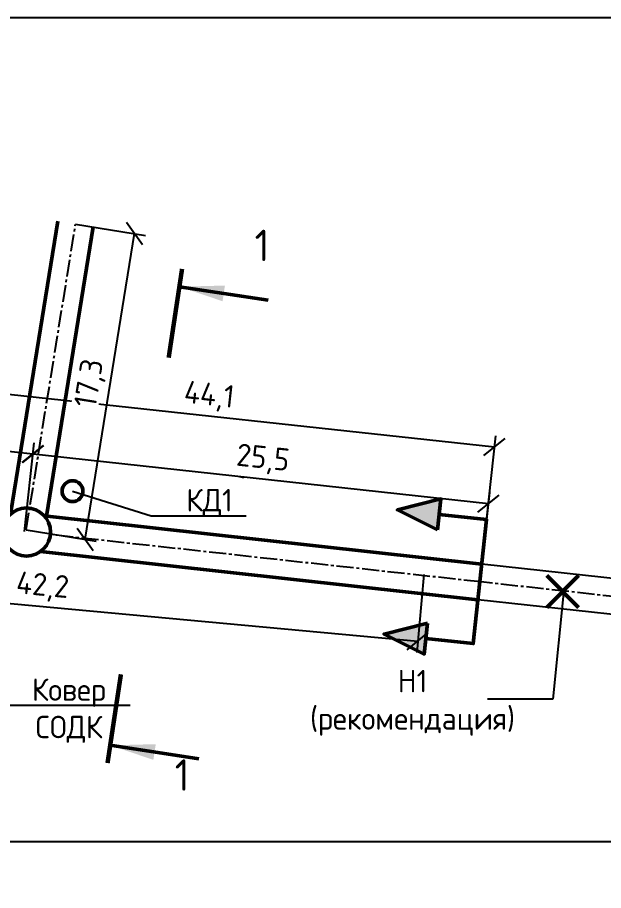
# Model space of a CAD drawing. Header units: metres. Extents: x 1981 to 7362, y 1229 to 3678.
# Drawn here: x 3257.6 to 3322.9, y 2632.4 to 2729.6 of the extents above; entities that cross this region are included whole.
import ezdxf
from ezdxf import colors
from ezdxf.entities.mleader import LeaderData, LeaderLine
from ezdxf.enums import TextEntityAlignment as Align
from ezdxf.math import Vec2, Vec3

# ---------------------------------------------------------------- set-up
doc = ezdxf.new("R2018")
doc.units = ezdxf.units.M
doc.header["$XCLIPFRAME"] = 2
doc.linetypes.add('CENTER2', pattern=[28.575, 19.05, -3.175, 3.175, -3.175])
doc.layers.add('Основной', color=255, linetype='Continuous', lineweight=50)
doc.layers.add('Форматы', color=7, linetype='Continuous')
doc.styles.add('GOST', font='GOST.shx', dxfattribs={"oblique": 15})
doc.styles.add('GOST-2.304_Type-B', font='GOST Common.ttf')
doc.styles.get("Standard").update_dxf_attribs({"font": 'GOST Common.ttf'})
doc.dimstyles.new('М 1 к 500', dxfattribs={"dimtxt": 2.5, "dimasz": 2.15, "dimexe": 1.25, "dimexo": 0, "dimtad": 1, "dimdec": 1, "dimlfac": 0.5, "dimzin": 1, "dimtxsty": 'GOST', "dimblk": 'OBLIQUE', "dimcen": 2.5, "dimclrd": 5, "dimclre": 5, "dimclrt": 5, "dimazin": 2, "dimtfac": 1, "dimtdec": 1, "dimtmove": 0, "dimatfit": 3, "dimldrblk": 'NONE', "dimfxl": 1.25, "dimlwd": 30, "dimlwe": 30, "dimarcsym": 0})
picture_1 = doc.add_image_def('image2.jpg', size_in_pixel=(3947, 3947))

# ---------------------------------------------------------------- blocks, each defined once
blk = doc.blocks.new('*U142')
at = {"style": 'GOST-2.304_Type-B'}
blk.add_attdef('РАЗРАБОТАЛ', text='', height=2.5, dxfattribs=at).set_placement((40.501, -264.224), align=Align.MIDDLE_LEFT)
at = {"style": 'GOST-2.304_Type-B', "flags": 8}
for tag, height, p in [('ДАТА', 2.5, (80.074, -264.402)), ('ЛИСТ', 3, (176.388, -271.915)), ('ЛИСТОВ', 3, (193.888, -271.915)), ('ФОРМАТ', 3, (170.972, -294.745))]:
    blk.add_attdef(tag, text='', height=height, dxfattribs=at).set_placement(p, align=Align.MIDDLE_CENTER)
at = {"style": 'GOST-2.304_Type-B'}
blk.add_attdef('ПРОВЕРИЛ', (40.749, -270.729), '', height=2.5, dxfattribs=at)
at = {"lineweight": 30, "flags": 104}
for tag, p in [('ТЕПЛОВЫЕ_СЕТИ', (120, -269.5)), ('ИМЯ_ЧЕРТЕЖА', (120, -284.5))]:
    blk.add_attdef(tag, text='', height=3, dxfattribs=at).set_placement(p, align=Align.MIDDLE_CENTER)
blk = doc.blocks.new('_Oblique')
at = {"color": 0, "linetype": 'ByBlock', "lineweight": -2}
blk.add_line((-0.5, -0.5), (0.5, 0.5), dxfattribs=at)
blk = doc.blocks.new('*D228')
at = {"layer": 'Defpoints', "color": 0, "lineweight": 50, "transparency": 16777216}
for p in [(3310.733, 2681.79), (3221.422, 2676.272), (3309.096, 2666.738)]:
    blk.add_point(p, dxfattribs=at)
at = {"layer": 'Основной', "lineweight": 25, "transparency": 16777216}
for p, q in [((3221.422, 2676.272), (3223.194, 2692.567)), ((3223.059, 2691.324), (3310.733, 2681.79)), ((3309.096, 2666.738), (3310.868, 2683.033))]:
    blk.add_line(p, q, dxfattribs=at)
at = {"layer": 'Основной', "lineweight": 25, "transparency": 16777216, "xscale": 2.15, "yscale": 2.15, "zscale": 2.15}
for p, rotation in [((3223.059, 2691.324), 173.7939458426459), ((3310.733, 2681.79), 353.7939458426458)]:
    blk.add_blockref('_Oblique', p, dxfattribs=dict(at, rotation=rotation))
at = {"layer": 'Основной', "color": 2, "transparency": 16777216, "insert": (3278.919, 2687.387), "char_height": 2.5, "attachment_point": 5, "rotation": 353.79395, "bg_fill": 3, "box_fill_scale": 1.1, "bg_fill_color": 256, "bg_fill_true_color": 13158600, "bg_fill_transparency": 0}
blk.add_mtext('44,1', dxfattribs=at)
blk = doc.blocks.new('_None')
blk = doc.blocks.new('*D230')
at = {"layer": 'Defpoints', "color": 0, "lineweight": 50, "transparency": 16777216}
for p in [(3218.833, 2675.388), (3302.86, 2667.586), (3302.169, 2660.147)]:
    blk.add_point(p, dxfattribs=at)
at = {"layer": 'Основной', "lineweight": 25, "transparency": 16777216}
for p, q in [((3218.833, 2675.388), (3218.027, 2666.704)), ((3218.142, 2667.948), (3302.169, 2660.147)), ((3302.86, 2667.586), (3302.054, 2658.902))]:
    blk.add_line(p, q, dxfattribs=at)
at = {"layer": 'Основной', "lineweight": 25, "transparency": 16777216, "xscale": 2.15, "yscale": 2.15, "zscale": 2.15}
for p, rotation in [((3218.142, 2667.948), 174.6956689302257), ((3302.169, 2660.147), 354.6956689302257)]:
    blk.add_blockref('_Oblique', p, dxfattribs=dict(at, rotation=rotation))
at = {"layer": 'Основной', "color": 2, "transparency": 16777216, "insert": (3260.352, 2666.164), "char_height": 2.5, "attachment_point": 5, "rotation": 354.69567, "bg_fill": 3, "box_fill_scale": 1.1, "bg_fill_color": 256, "bg_fill_true_color": 13158600, "bg_fill_transparency": 0}
blk.add_mtext('42,2', dxfattribs=at)
blk = doc.blocks.new('*D227')
at = {"layer": 'Defpoints', "color": 0, "lineweight": 50, "transparency": 16777216}
for p in [(3259.291, 2681.012), (3238.873, 2674.475), (3258.357, 2672.369)]:
    blk.add_point(p, dxfattribs=at)
at = {"layer": 'Основной', "lineweight": 25, "transparency": 16777216}
for p, q in [((3238.873, 2674.475), (3239.942, 2684.361)), ((3239.808, 2683.118), (3259.291, 2681.012)), ((3258.357, 2672.369), (3259.426, 2682.254))]:
    blk.add_line(p, q, dxfattribs=at)
at = {"layer": 'Основной', "lineweight": 25, "transparency": 16777216, "xscale": 2.15, "yscale": 2.15, "zscale": 2.15}
for p, rotation in [((3239.808, 2683.118), 173.8304344795452), ((3259.291, 2681.012), 353.8304344795451)]:
    blk.add_blockref('_Oblique', p, dxfattribs=dict(at, rotation=rotation))
at = {"layer": 'Основной', "color": 2, "transparency": 16777216, "insert": (3249.778, 2684.177), "char_height": 2.5, "attachment_point": 5, "rotation": 353.83043, "bg_fill": 3, "box_fill_scale": 1.1, "bg_fill_color": 256, "bg_fill_true_color": 13158600, "bg_fill_transparency": 0}
blk.add_mtext('9,8', dxfattribs=at)
blk = doc.blocks.new('ГРАНИЦА ПРОЕКТИРОВАНИЯ')
h = blk.add_hatch(color=256)
h.dxf.hatch_style = 1
h.paths.add_polyline_path([(3438.033, 2134.866), (3434.565, 2134.866), (3436.299, 2130.176)])
h.paths.add_polyline_path([(3451.94, 2134.866), (3448.472, 2134.866), (3450.206, 2130.176)])
at = {"layer": 'Основной'}
for points in [[(3450.206, 2134.866), (3450.206, 2140.176), (3436.299, 2140.176), (3436.299, 2134.866)], [(3438.033, 2134.866), (3434.565, 2134.866), (3436.299, 2130.176), (3438.033, 2134.866)], [(3448.472, 2134.866), (3451.94, 2134.866), (3450.206, 2130.176), (3448.472, 2134.866)]]:
    blk.add_lwpolyline(points, dxfattribs=at)
blk = doc.blocks.new('*D232')
at = {"layer": 'Defpoints', "color": 0, "lineweight": 50, "transparency": 16777216}
for p in [(3264.043, 2706.619), (3270.613, 2705.558), (3258.54, 2672.557)]:
    blk.add_point(p, dxfattribs=at)
at = {"layer": 'Основной', "lineweight": 25, "transparency": 16777216}
for p, q in [((3264.043, 2706.619), (3271.847, 2705.359)), ((3265.11, 2671.495), (3270.613, 2705.558)), ((3258.54, 2672.557), (3266.344, 2671.296))]:
    blk.add_line(p, q, dxfattribs=at)
at = {"layer": 'Основной', "lineweight": 25, "transparency": 16777216, "xscale": 2.15, "yscale": 2.15, "zscale": 2.15}
for p, rotation in [((3270.613, 2705.558), 80.82318316367149), ((3265.11, 2671.495), 260.8231831636715)]:
    blk.add_blockref('_Oblique', p, dxfattribs=dict(at, rotation=rotation))
at = {"layer": 'Основной', "color": 2, "transparency": 16777216, "insert": (3265.764, 2688.866), "char_height": 2.5, "attachment_point": 5, "rotation": 80.82318, "bg_fill": 3, "box_fill_scale": 1.1, "bg_fill_color": 256, "bg_fill_true_color": 13158600, "bg_fill_transparency": 0}
blk.add_mtext('17,3', dxfattribs=at)
blk = doc.blocks.new('*D289')
at = {"layer": 'Defpoints', "color": 0, "lineweight": 50, "transparency": 16777216}
for p in [(3310.05, 2675.481), (3258.357, 2672.369), (3309.316, 2668.744)]:
    blk.add_point(p, dxfattribs=at)
at = {"layer": 'Основной', "lineweight": 25, "transparency": 16777216}
for p, q in [((3258.357, 2672.369), (3259.434, 2682.253)), ((3259.299, 2681.011), (3310.05, 2675.481)), ((3309.316, 2668.744), (3310.186, 2676.723))]:
    blk.add_line(p, q, dxfattribs=at)
at = {"layer": 'Основной', "lineweight": 25, "transparency": 16777216, "xscale": 2.15, "yscale": 2.15, "zscale": 2.15}
for p, rotation in [((3259.299, 2681.011), 173.7814863599206), ((3310.05, 2675.481), 353.7814863599206)]:
    blk.add_blockref('_Oblique', p, dxfattribs=dict(at, rotation=rotation))
at = {"layer": 'Основной', "color": 2, "lineweight": 50, "transparency": 16777216, "insert": (3284.905, 2680.358), "char_height": 2.5, "attachment_point": 5, "rotation": 353.78149, "bg_fill": 3, "box_fill_scale": 1.1, "bg_fill_color": 256, "bg_fill_true_color": 13158600, "bg_fill_transparency": 0}
blk.add_mtext('25,5', dxfattribs=at)

msp = doc.modelspace()

# ---------------------------------------------------------------- hatches: boundary and pattern name
at = {"layer": 'Основной'}
msp.add_hatch(color=256, dxfattribs=at).paths.add_polyline_path([(3275.61, 2699.645), (3280.422, 2698.027), (3280.685, 2699.771)], flags=0)

# ---------------------------------------------------------------- linework, layer by layer
msp.add_line((3275.61, 2699.645), (3285.498, 2698.153), dxfattribs=at)
at = {"layer": 'Основной', "lineweight": 25}
msp.add_line((3328.139, 2662.651), (3308.918, 2664.764), dxfattribs=at)
at = {"layer": 'Основной'}
for points in [[(3316.561, 2667.452), (3320.097, 2663.916)], [(3316.561, 2663.916), (3320.097, 2667.452)]]:
    msp.add_lwpolyline(points, dxfattribs=at)

# ---------------------------------------------------------------- block references
at = {"layer": 'Форматы'}
ref = msp.add_blockref('*U142', (2520.198, 2911.419), dxfattribs=at)
lines = msp.add_mtext('Тепломеханические решения тепловых сетей', dxfattribs={"layer": '0', "insert": (2640.198, 2641.919), "char_height": 70, "attachment_point": 1})
ref.add_attrib('ТЕПЛОВЫЕ_СЕТИ', '', (2640.198, 2641.919), dxfattribs={"flags": 104}).embed_mtext(lines)

# ---------------------------------------------------------------- texts
at = {"layer": 'Основной', "style": 'GOST-2.304_Type-B'}
for p in [(3283.99, 2702.496), (3275.088, 2643.483)]:
    msp.add_text('1', height=3.5, dxfattribs=at).set_placement(p)

# ---------------------------------------------------------------- pictures from other files: only their frames are drawn
image = msp.add_image(picture_1, insert=(3230.57, 2229.649), size_in_units=(499.995, 499.995), dxfattribs=dict(fade=50))
image.set_boundary_path([(-0.5, -0.5), (1491.042, 724.505)])

# ---------------------------------------------------------------- next in the draw order: dimensions: what is measured, and where the dimension line sits
at = {"layer": 'Основной'}
dim = msp.add_linear_dim(base=(3310.733, 2681.79), p1=(3221.422, 2676.272), p2=(3309.096, 2666.738), angle=353.79395, dimstyle='М 1 к 500', override={"dimtxsty": 'Standard', "dimclrd": 256, "dimclre": 256, "dimclrt": 2, "dimtfill": 1, "dimlwd": 25, "dimlwe": 25}, dxfattribs=at)
dim.commit()
dim.dimension.update_dxf_attribs({"geometry": '*D228', "text_midpoint": (3278.689, 2685.275), "dimtype": 161})

# ---------------------------------------------------------------- next in the draw order: leaders
at = {"layer": 'Основной', "lineweight": 25}
ml = msp.add_multileader_mtext('Standard', dxfattribs=at)
ml.set_content('Ковер \\PСОДК', color=256)
ml.set_leader_properties()
ml.set_arrow_properties(name='NONE')
ml.build(insert=Vec2(0, 0))
ml.multileader.update_dxf_attribs({"text_left_attachment_type": 6, "text_right_attachment_type": 6, "dogleg_length": 2, "arrow_head_size": 2.5})
ctx = ml.context
ctx.base_point, ctx.char_height, ctx.arrow_head_size, ctx.plane_origin = Vec3(3257.054, 2653), 2.5, 2.5, Vec3(3255.868, 2662.373)
ctx.left_attachment, ctx.right_attachment, ctx.text_align_type = 6, 6, 1
notes = []
notes.append((ctx, [(0, (1, 1, 0), (3255.054, 2653), (1, 0), 2, [(0, [(3255.585, 2661.69)], 0, [])])]))
ctx.mtext.insert, ctx.mtext.alignment, ctx.mtext.flow_direction = Vec3(3263.304, 2656), 2, 5
ctx.mtext.has_bg_fill, ctx.mtext.bg_color, ctx.mtext.bg_scale_factor, ctx.mtext.bg_transparency, ctx.mtext.use_window_bg_color = 1, -1027028792, 1.5, 0, 1
for ctx, leaders in notes:
    for number, flags, end, landing, length, lines in leaders:
        leader = LeaderData()
        leader.index, (leader.has_last_leader_line, leader.has_dogleg_vector, leader.attachment_direction) = number, flags
        leader.last_leader_point, leader.dogleg_vector, leader.dogleg_length = Vec3(end), Vec3(landing), length
        for number, points, colour, breaks in lines:
            line = LeaderLine()
            line.index, line.vertices, line.color, line.breaks = number, Vec3.list(points), colors.encode_raw_color(colour), breaks
            leader.lines.append(line)
        ctx.leaders.append(leader)

# ---------------------------------------------------------------- next in the draw order: hatches: boundary and pattern name
at = {"layer": 'Основной'}
msp.add_hatch(color=256, dxfattribs=at).paths.add_polyline_path([(3267.901, 2648.542), (3272.713, 2646.924), (3272.976, 2648.668)], flags=0)

# ---------------------------------------------------------------- next in the draw order: linework, layer by layer
for p, q in [((3309.312, 2668.744), (3260.557, 2674.104)), ((3308.883, 2664.767), (3260.12, 2670.128)), ((3267.901, 2648.542), (3277.789, 2647.05))]:
    msp.add_line(p, q, dxfattribs=at)
at = {"layer": 'Основной', "lineweight": 25}
msp.add_line((3332.602, 2666.184), (3309.312, 2668.744), dxfattribs=at)
at = {"layer": 'Основной'}
for points in [[(3274.416, 2691.734, 0.5, 0.5, 0), (3275.908, 2701.622, 0.5, 0.5, 0)], [(3269.094, 2656.453, 0.5, 0.5, 0), (3267.603, 2646.564, 0.5, 0.5, 0)]]:
    msp.add_lwpolyline(points, format="xyseb", dxfattribs=at)
at = {"layer": 'Основной', "color": 2, "linetype": 'CENTER2', "lineweight": 25, "ltscale": 0.1}
msp.add_lwpolyline([(3309.216, 2666.743), (3261.231, 2672.018)], dxfattribs=at)

# ---------------------------------------------------------------- next in the draw order: leaders
at = {"layer": 'Основной', "lineweight": 25}
ml = msp.add_multileader_mtext('Standard', dxfattribs=at)
ml.set_content('Н1\\P(рекомендация)', color=256)
ml.set_leader_properties()
ml.set_arrow_properties(name='NONE')
ml.build(insert=Vec2(0, 0))
ml.multileader.update_dxf_attribs({"text_left_attachment_type": 6, "text_right_attachment_type": 6, "dogleg_length": 2, "arrow_head_size": 2.5})
ctx = ml.context
ctx.base_point, ctx.char_height, ctx.arrow_head_size, ctx.plane_origin = Vec3(3287.962, 2653.699), 2.5, 2.5, Vec3(3318.159, 2665.922)
ctx.left_attachment, ctx.right_attachment, ctx.text_align_type = 6, 6, 1
notes = []
notes.append((ctx, [(0, (1, 1, 0), (3317.212, 2653.699), (-1, 0), 2, [(0, [(3318.457, 2665.859)], 0, [])])]))
ctx.mtext.insert, ctx.mtext.width, ctx.mtext.alignment, ctx.mtext.flow_direction = Vec3(3301.587, 2656.949), 3.25, 2, 5
ctx.mtext.has_bg_fill, ctx.mtext.bg_color, ctx.mtext.bg_scale_factor, ctx.mtext.bg_transparency, ctx.mtext.use_window_bg_color = 1, -1027028792, 1.5, 0, 1
for ctx, leaders in notes:
    for number, flags, end, landing, length, lines in leaders:
        leader = LeaderData()
        leader.index, (leader.has_last_leader_line, leader.has_dogleg_vector, leader.attachment_direction) = number, flags
        leader.last_leader_point, leader.dogleg_vector, leader.dogleg_length = Vec3(end), Vec3(landing), length
        for number, points, colour, breaks in lines:
            line = LeaderLine()
            line.index, line.vertices, line.color, line.breaks = number, Vec3.list(points), colors.encode_raw_color(colour), breaks
            leader.lines.append(line)
        ctx.leaders.append(leader)

# ---------------------------------------------------------------- next in the draw order: linework, layer by layer
at = {"layer": 'Основной', "color": 2, "linetype": 'CENTER2', "lineweight": 25, "ltscale": 0.1}
msp.add_lwpolyline([(3405.993, 2651.819), (3329.663, 2658.649), (3330.371, 2664.417), (3309.216, 2666.743)], dxfattribs=at)

# ---------------------------------------------------------------- next in the draw order: dimensions: what is measured, and where the dimension line sits
at = {"layer": 'Основной'}
dim = msp.add_aligned_dim(p1=(3218.833, 2675.388), p2=(3302.86, 2667.586), distance=-7.471, dimstyle='М 1 к 500', override={"dimtxsty": 'Standard', "dimclrd": 256, "dimclre": 256, "dimclrt": 2, "dimtfill": 1, "dimlwd": 25, "dimlwe": 25}, dxfattribs=at)
dim.commit()
dim.dimension.update_dxf_attribs({"geometry": '*D230', "text_midpoint": (3260.352, 2666.164)})

# ---------------------------------------------------------------- next in the draw order: linework, layer by layer
msp.add_circle((3263.702, 2676.862), 1.16, dxfattribs=at)

# ---------------------------------------------------------------- next in the draw order: block references
at = {"layer": 'Основной', "xscale": -1, "rotation": 263.8361484736917}
msp.add_blockref('ГРАНИЦА ПРОЕКТИРОВАНИЯ', (811.588, -526.768), dxfattribs=at)

# ---------------------------------------------------------------- next in the draw order: dimensions: what is measured, and where the dimension line sits
at = {"layer": 'Основной'}
dim = msp.add_aligned_dim(p1=(3238.873, 2674.475), p2=(3258.357, 2672.369), distance=8.693, dimstyle='М 1 к 500', override={"dimtxsty": 'Standard', "dimclrd": 256, "dimclre": 256, "dimclrt": 2, "dimtfill": 1, "dimlwd": 25, "dimlwe": 25}, dxfattribs=at)
dim.commit()
dim.dimension.update_dxf_attribs({"geometry": '*D227', "text_midpoint": (3249.778, 2684.177)})

# ---------------------------------------------------------------- next in the draw order: linework, layer by layer
at = {"lineweight": 50}
msp.add_line((3256.83, 2674.514), (3262.068, 2706.938), dxfattribs=at)
at = {"layer": 'Основной'}
msp.add_circle((3258.57, 2672.31), 2.677, dxfattribs=at)

# ---------------------------------------------------------------- next in the draw order: leaders
at = {"layer": 'Основной', "lineweight": 25}
ml = msp.add_multileader_mtext('Standard', dxfattribs=at)
ml.set_content('КД1', color=256)
ml.set_leader_properties()
ml.set_arrow_properties(name='NONE')
ml.build(insert=Vec2(0, 0))
ml.multileader.update_dxf_attribs({"text_left_attachment_type": 6, "text_right_attachment_type": 6, "dogleg_length": 2, "arrow_head_size": 2.5})
ctx = ml.context
ctx.base_point, ctx.char_height, ctx.arrow_head_size, ctx.plane_origin = Vec3(3274.466, 2674.108), 2.5, 2.5, Vec3(3263.702, 2676.862)
ctx.left_attachment, ctx.right_attachment, ctx.text_align_type = 6, 6, 1
notes = []
notes.append((ctx, [(0, (1, 1, 0), (3272.466, 2674.108), (1, 0), 2, [(0, [(3263.702, 2676.862)], 0, [])])]))
ctx.mtext.insert, ctx.mtext.alignment, ctx.mtext.flow_direction = Vec3(3278.966, 2677.108), 2, 5
ctx.mtext.has_bg_fill, ctx.mtext.bg_color, ctx.mtext.bg_scale_factor, ctx.mtext.bg_transparency, ctx.mtext.use_window_bg_color = 1, -1027028792, 1.5, 0, 1
for ctx, leaders in notes:
    for number, flags, end, landing, length, lines in leaders:
        leader = LeaderData()
        leader.index, (leader.has_last_leader_line, leader.has_dogleg_vector, leader.attachment_direction) = number, flags
        leader.last_leader_point, leader.dogleg_vector, leader.dogleg_length = Vec3(end), Vec3(landing), length
        for number, points, colour, breaks in lines:
            line = LeaderLine()
            line.index, line.vertices, line.color, line.breaks = number, Vec3.list(points), colors.encode_raw_color(colour), breaks
            leader.lines.append(line)
        ctx.leaders.append(leader)

# ---------------------------------------------------------------- next in the draw order: linework, layer by layer
at = {"lineweight": 50}
msp.add_line((3260.811, 2674.076), (3266.017, 2706.301), dxfattribs=at)
at = {"layer": 'Основной', "color": 2, "linetype": 'CENTER2', "lineweight": 25, "ltscale": 0.1}
msp.add_line((3258.54, 2672.557), (3264.043, 2706.619), dxfattribs=at)

# ---------------------------------------------------------------- next in the draw order: dimensions: what is measured, and where the dimension line sits
at = {"layer": 'Основной'}
dim = msp.add_aligned_dim(p1=(3258.54, 2672.557), p2=(3264.043, 2706.619), distance=-6.655, dimstyle='М 1 к 500', override={"dimtxsty": 'Standard', "dimclrd": 256, "dimclre": 256, "dimclrt": 2, "dimtfill": 1, "dimlwd": 25, "dimlwe": 25}, dxfattribs=at)
dim.commit()
dim.dimension.update_dxf_attribs({"geometry": '*D232', "text_midpoint": (3265.764, 2688.866)})

# ---------------------------------------------------------------- next in the draw order: dimensions: what is measured, and where the dimension line sits
at = {"layer": 'Основной', "lineweight": 50}
dim = msp.add_linear_dim(base=(3310.05, 2675.481), p1=(3258.357, 2672.369), p2=(3309.316, 2668.744), angle=173.78149, dimstyle='М 1 к 500', override={"dimtxsty": 'Standard', "dimclrd": 256, "dimclre": 256, "dimclrt": 2, "dimtmove": 1, "dimtfill": 1, "dimlwd": 25, "dimlwe": 25}, dxfattribs=at)
dim.commit()
dim.dimension.update_dxf_attribs({"geometry": '*D289', "text_midpoint": (3284.905, 2680.358)})

doc.saveas('drawing.dxf')
